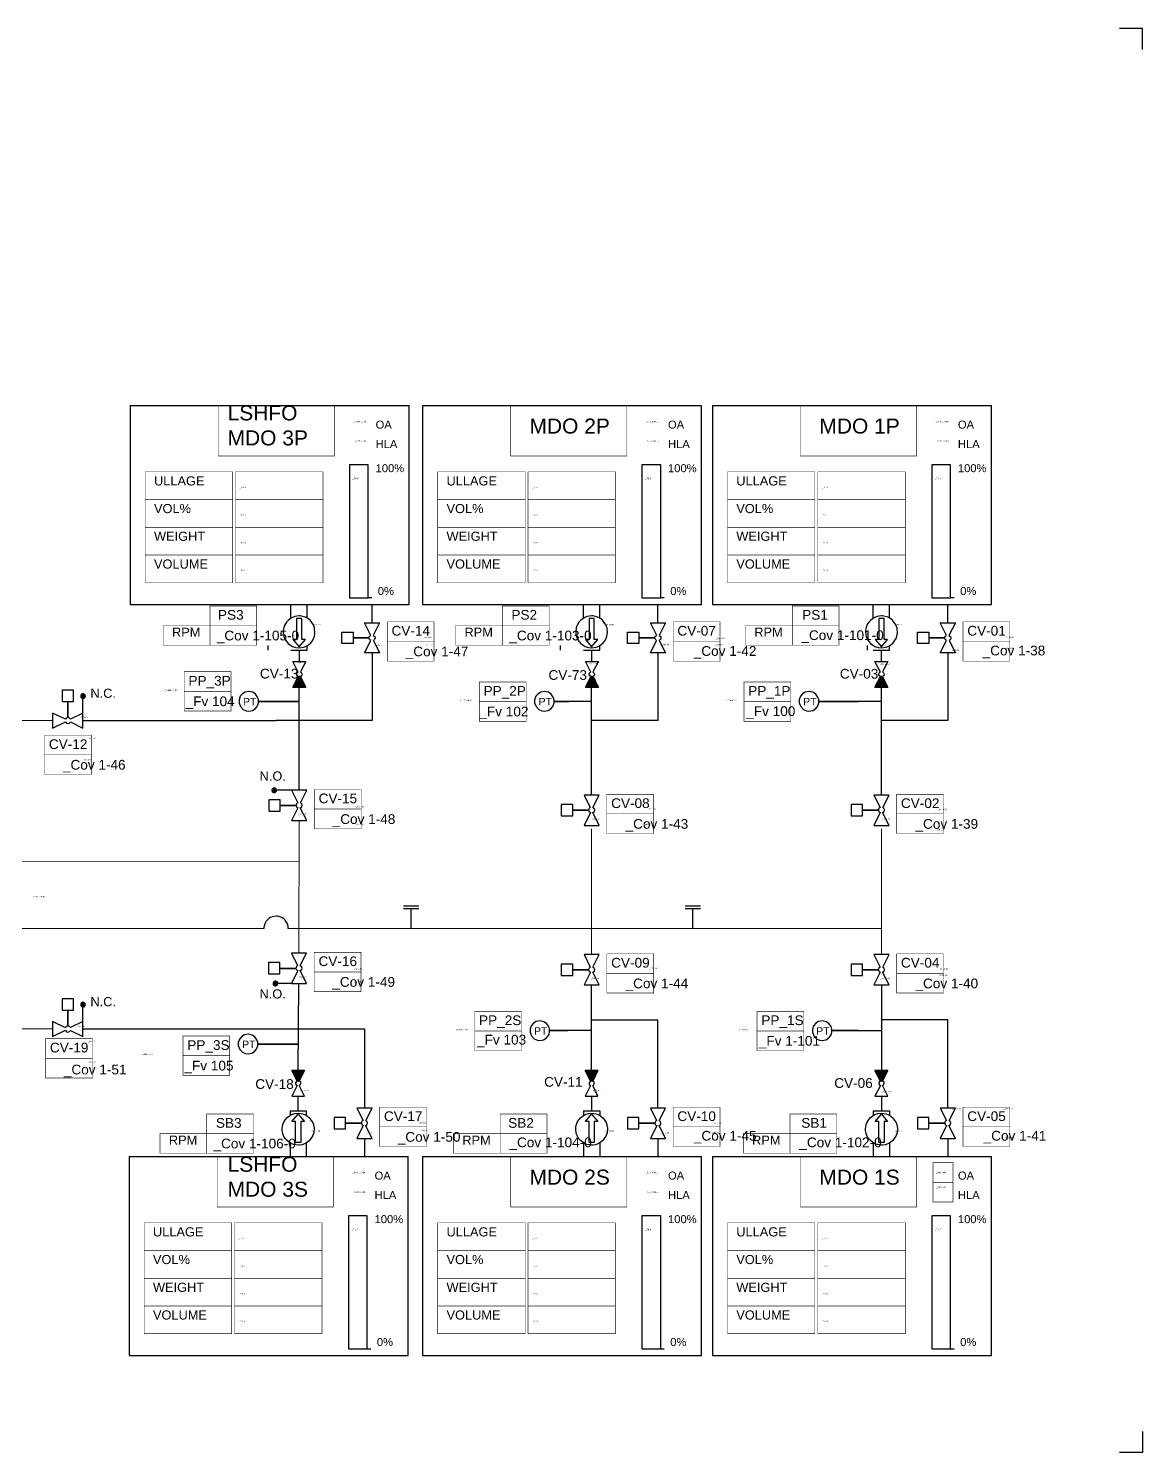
# Model space of a CAD drawing. Header units: millimetres. Extents: x 3560 to 26675, y 33959 to 46412.
# Drawn here: x 16937 to 26675, y 33959 to 46412 of the extents above; entities that cross this region are included whole.
import ezdxf
from ezdxf.enums import TextEntityAlignment as Align

# ---------------------------------------------------------------- set-up
doc = ezdxf.new("R2010")
doc.units = ezdxf.units.MM
for name, color, linetype in [('Alarm text', 1, 'Continuous'), ('Ballast', 80, 'Continuous'), ('Bar graph', 200, 'Continuous'), ('Control valve', 11, 'Continuous'), ('Free values', 80, 'Continuous'), ('Graph', 100, 'Continuous'), ('level alarm', 255, 'Continuous'), ('LSHFO lines', 50, 'Continuous'), ('MDO lines', 200, 'Continuous'), ('Object fields', 21, 'Continuous'), ('Objects not controlled', 40, 'Continuous'), ('Pump text', 90, 'Continuous'), ('Pumps', 130, 'Continuous'), ('TEKST', 7, 'Continuous'), ('Typical valve position', 1, 'Continuous')]:
    doc.layers.add(name, color=color, linetype=linetype)
doc.layers.add('Pressure transmitters', color=30, linetype='Continuous', lineweight=25, plot=False)
doc.styles.add('Arial', font='arial.ttf', dxfattribs={"height": 50})
doc.styles.get("Standard").update_dxf_attribs({"font": 'arial.ttf'})

msp = doc.modelspace()

# ---------------------------------------------------------------- hatches: boundary and pattern name
at = {"layer": 'Objects not controlled'}
h = msp.add_hatch(dxfattribs=at)
h.set_pattern_fill('ANSI31', color=256, scale=36.0525, angle=-270)
h.set_pattern_definition([(135, (16071.1453, 32868.153), (-3.186621, -3.186621), [])])
h.paths.add_polyline_path([(19361, 40652), (19315, 40745), (19295, 40745), (19248, 40652)])
h = msp.add_hatch(dxfattribs=at)
h.set_pattern_fill('ANSI31', color=256, scale=36.0525, angle=-270)
h.set_pattern_definition([(135, (18627.8857, 32868.153), (-3.186621, -3.186621), [])])
h.paths.add_polyline_path([(21918, 40652), (21871, 40745), (21851, 40745), (21805, 40652)])
h = msp.add_hatch(dxfattribs=at)
h.set_pattern_fill('ANSI31', color=256, scale=36.0525, angle=-270)
h.set_pattern_definition([(135, (21159.3057, 32868.153), (-3.186621, -3.186621), [])])
h.paths.add_polyline_path([(24449, 40652), (24403, 40745), (24383, 40745), (24336, 40652)])
h = msp.add_hatch(dxfattribs=at)
h.set_pattern_fill('ANSI31', color=256, scale=36.0525, angle=-270)
h.set_pattern_definition([(135, (16060.517, 25942.0678), (-3.1866209, -3.1866209), [])])
h.paths.add_polyline_path([(19238, 37300), (19284, 37208), (19304, 37208), (19350, 37300)])
h = msp.add_hatch(dxfattribs=at)
h.set_pattern_fill('ANSI31', color=256, scale=36.0525, angle=-270)
h.set_pattern_definition([(135, (18625.7085, 25942.0678), (-3.1866209, -3.1866209), [])])
h.paths.add_polyline_path([(21803, 37300), (21849, 37208), (21869, 37208), (21915, 37300)])
h = msp.add_hatch(dxfattribs=at)
h.set_pattern_fill('ANSI31', color=256, scale=36.0525, angle=-270)
h.set_pattern_definition([(135, (21159.3057, 25942.0678), (-3.1866209, -3.1866209), [])])
h.paths.add_polyline_path([(24336, 37300), (24383, 37208), (24403, 37208), (24449, 37300)])
at = {"layer": 'Typical valve position'}
h = msp.add_hatch(dxfattribs=at)
h.set_pattern_fill('ANSI31', color=256, scale=3, angle=450)
h.set_pattern_definition([(135, (57308.4, 27154.368), (-6.735192, -6.735192), [])])
h.paths.add_polyline_path([(17413, 40553), (17417, 40553), (17423, 40555), (17427, 40558), (17432, 40564), (17433, 40569), (17434, 40575), (17432, 40582), (17430, 40585), (17427, 40588), (17424, 40591), (17421, 40593), (17416, 40594), (17410, 40593), (17406, 40592), (17401, 40590), (17398, 40587), (17396, 40584), (17394, 40579), (17393, 40575), (17393, 40571), (17393, 40568), (17395, 40564), (17397, 40561), (17399, 40558), (17402, 40556), (17405, 40554), (17409, 40553), (17411, 40553)])
h = msp.add_hatch(dxfattribs=at)
h.set_pattern_fill('ANSI31', color=256, scale=3, angle=180)
h.set_pattern_definition([(225, (32503.725, 79645.253), (6.735192, -6.735192), [])])
h.paths.add_polyline_path([(19066, 39757), (19064, 39753), (19065, 39746), (19066, 39743), (19069, 39738), (19071, 39735), (19074, 39733), (19079, 39731), (19083, 39730), (19087, 39730), (19090, 39730), (19094, 39732), (19097, 39734), (19100, 39736), (19102, 39739), (19104, 39742), (19105, 39746), (19105, 39748), (19105, 39750), (19105, 39754), (19103, 39760), (19100, 39764), (19094, 39768), (19089, 39770), (19083, 39771), (19076, 39769), (19073, 39767), (19070, 39764), (19068, 39761)])
h = msp.add_hatch(dxfattribs=at)
h.set_pattern_fill('ANSI31', color=256, scale=3, angle=180)
h.set_pattern_definition([(225, (32513.849, 77956.022), (6.735192, -6.735192), [])])
h.paths.add_polyline_path([(19076, 38068), (19075, 38064), (19075, 38057), (19076, 38053), (19079, 38048), (19081, 38046), (19084, 38043), (19089, 38041), (19094, 38041), (19097, 38041), (19100, 38041), (19104, 38043), (19107, 38045), (19110, 38047), (19112, 38050), (19114, 38053), (19115, 38057), (19115, 38059), (19115, 38061), (19115, 38065), (19113, 38071), (19110, 38075), (19105, 38079), (19099, 38081), (19093, 38081), (19086, 38079), (19083, 38078), (19080, 38075), (19078, 38072)])
h = msp.add_hatch(dxfattribs=at)
h.set_pattern_fill('ANSI31', color=256, scale=3, angle=450)
h.set_pattern_definition([(135, (57308.4, 24457.211), (-6.735192, -6.735192), [])])
h.paths.add_polyline_path([(17413, 37856), (17417, 37856), (17423, 37858), (17427, 37861), (17432, 37867), (17433, 37872), (17434, 37878), (17432, 37885), (17430, 37888), (17427, 37891), (17424, 37893), (17421, 37895), (17416, 37897), (17410, 37896), (17406, 37895), (17401, 37892), (17398, 37890), (17396, 37887), (17394, 37882), (17393, 37878), (17393, 37874), (17393, 37871), (17395, 37867), (17397, 37864), (17399, 37861), (17402, 37859), (17405, 37857), (17409, 37856), (17411, 37856)])

# ---------------------------------------------------------------- linework, layer by layer
at = {"layer": 'Bar graph'}
for points in [[(19906, 41435), (19938, 41435)], [(22463, 41435), (22494, 41435)], [(24997, 41435), (25028, 41435)], [(19898, 34867), (19929, 34867)], [(22463, 34867), (22494, 34867)], [(24997, 34867), (25028, 34867)]]:
    msp.add_lwpolyline(points, dxfattribs=at)
at = {"layer": 'Control valve'}
for points in [[(20006, 40951), (19874, 40951), (19928, 41060), (19921, 41066), (19918, 41070), (19915, 41076), (19913, 41084), (19774, 41084), (19774, 41034), (19675, 41034), (19675, 41134), (19774, 41134), (19774, 41084), (19913, 41084), (19918, 41098), (19929, 41104), (19874, 41216), (20006, 41216), (19950, 41104), (19964, 41096), (19966, 41084), (19962, 41069), (19957, 41065), (19952, 41060)], [(22505, 40951), (22373, 40951), (22427, 41060), (22420, 41066), (22417, 41070), (22414, 41076), (22412, 41084), (22273, 41084), (22273, 41034), (22174, 41034), (22174, 41134), (22273, 41134), (22273, 41084), (22412, 41084), (22416, 41098), (22428, 41104), (22373, 41216), (22505, 41216), (22449, 41104), (22463, 41096), (22465, 41084), (22461, 41069), (22456, 41065), (22451, 41060)], [(25039, 40951), (24906, 40951), (24961, 41060), (24953, 41066), (24950, 41070), (24948, 41076), (24946, 41084), (24807, 41084), (24807, 41034), (24708, 41034), (24708, 41134), (24807, 41134), (24807, 41084), (24946, 41084), (24950, 41098), (24961, 41104), (24906, 41216), (25039, 41216), (24983, 41104), (24996, 41096), (24999, 41084), (24995, 41069), (24989, 41065), (24984, 41060)], [(17413, 40294), (17413, 40426), (17305, 40372), (17299, 40379), (17295, 40382), (17289, 40385), (17281, 40386), (17281, 40526), (17331, 40526), (17331, 40625), (17231, 40625), (17231, 40526), (17281, 40526), (17281, 40386), (17267, 40382), (17261, 40371), (17148, 40426), (17148, 40294), (17261, 40350), (17269, 40336), (17281, 40333), (17295, 40338), (17300, 40343), (17305, 40348)], [(19369, 39750), (19236, 39750), (19291, 39641), (19283, 39636), (19280, 39632), (19278, 39626), (19276, 39618), (19137, 39618), (19137, 39667), (19037, 39667), (19037, 39568), (19137, 39568), (19137, 39618), (19276, 39618), (19280, 39604), (19291, 39598), (19236, 39485), (19369, 39485), (19313, 39598), (19326, 39606), (19329, 39618), (19325, 39632), (19319, 39637), (19314, 39641)], [(21925, 39708), (21793, 39708), (21847, 39599), (21840, 39594), (21837, 39590), (21834, 39584), (21833, 39576), (21694, 39576), (21694, 39625), (21594, 39625), (21594, 39526), (21694, 39526), (21694, 39576), (21833, 39576), (21837, 39561), (21848, 39556), (21793, 39443), (21925, 39443), (21869, 39555), (21883, 39564), (21886, 39576), (21881, 39590), (21876, 39595), (21871, 39599)], [(24459, 39708), (24326, 39708), (24381, 39599), (24373, 39594), (24370, 39590), (24368, 39584), (24366, 39576), (24227, 39576), (24227, 39625), (24128, 39625), (24128, 39526), (24227, 39526), (24227, 39576), (24366, 39576), (24370, 39561), (24381, 39556), (24326, 39443), (24459, 39443), (24403, 39555), (24416, 39564), (24419, 39576), (24415, 39590), (24410, 39595), (24405, 39599)], [(19367, 38326), (19235, 38326), (19289, 38217), (19282, 38212), (19279, 38208), (19276, 38202), (19275, 38193), (19135, 38193), (19135, 38243), (19036, 38243), (19036, 38144), (19135, 38144), (19135, 38193), (19275, 38193), (19279, 38179), (19290, 38174), (19235, 38061), (19367, 38061), (19311, 38173), (19325, 38182), (19328, 38193), (19323, 38208), (19318, 38213), (19313, 38217)], [(21925, 38313), (21793, 38313), (21847, 38204), (21840, 38199), (21837, 38195), (21834, 38189), (21833, 38181), (21694, 38181), (21694, 38230), (21594, 38230), (21594, 38131), (21694, 38131), (21694, 38181), (21833, 38181), (21837, 38167), (21848, 38161), (21793, 38048), (21925, 38048), (21869, 38160), (21883, 38169), (21886, 38181), (21881, 38195), (21876, 38200), (21871, 38204)], [(24459, 38313), (24326, 38313), (24381, 38204), (24373, 38199), (24370, 38195), (24368, 38189), (24366, 38181), (24227, 38181), (24227, 38230), (24128, 38230), (24128, 38131), (24227, 38131), (24227, 38181), (24366, 38181), (24370, 38167), (24381, 38161), (24326, 38048), (24459, 38048), (24403, 38160), (24416, 38169), (24419, 38181), (24415, 38195), (24410, 38200), (24405, 38204)], [(17413, 37597), (17413, 37729), (17305, 37675), (17299, 37682), (17295, 37685), (17289, 37688), (17281, 37689), (17281, 37828), (17331, 37828), (17331, 37928), (17231, 37928), (17231, 37828), (17281, 37828), (17281, 37689), (17267, 37685), (17261, 37674), (17148, 37729), (17148, 37597), (17261, 37653), (17269, 37639), (17281, 37636), (17295, 37641), (17300, 37646), (17305, 37651)], [(19940, 36971), (19807, 36971), (19862, 36862), (19854, 36857), (19851, 36853), (19849, 36847), (19847, 36839), (19708, 36839), (19708, 36888), (19609, 36888), (19609, 36789), (19708, 36789), (19708, 36839), (19847, 36839), (19851, 36825), (19862, 36819), (19807, 36706), (19940, 36706), (19884, 36819), (19897, 36827), (19900, 36839), (19896, 36853), (19891, 36858), (19886, 36862)], [(22505, 36971), (22373, 36971), (22427, 36862), (22420, 36857), (22417, 36853), (22414, 36847), (22412, 36839), (22273, 36839), (22273, 36888), (22174, 36888), (22174, 36789), (22273, 36789), (22273, 36839), (22412, 36839), (22416, 36825), (22428, 36819), (22373, 36706), (22505, 36706), (22449, 36819), (22463, 36827), (22465, 36839), (22461, 36853), (22456, 36858), (22451, 36862)], [(25039, 36971), (24906, 36971), (24961, 36862), (24953, 36857), (24950, 36853), (24948, 36847), (24946, 36839), (24807, 36839), (24807, 36888), (24708, 36888), (24708, 36789), (24807, 36789), (24807, 36839), (24946, 36839), (24950, 36825), (24961, 36819), (24906, 36706), (25039, 36706), (24983, 36819), (24996, 36827), (24999, 36839), (24995, 36853), (24989, 36858), (24984, 36862)]]:
    msp.add_lwpolyline(points, close=True, dxfattribs=at)
at = {"layer": 'Defpoints'}
for points in [[(26675, 46228), (26675, 46412), (26474, 46412)], [(26675, 34143), (26675, 33959), (26474, 33959)]]:
    msp.add_lwpolyline(points, dxfattribs=at)
at = {"layer": 'Graph'}
for points in [[(19742, 41434), (19906, 41434), (19906, 42595), (19742, 42595)], [(22298, 41434), (22463, 41434), (22463, 42595), (22298, 42595)], [(24832, 41434), (24997, 41434), (24997, 42595), (24832, 42595)], [(19733, 34867), (19898, 34867), (19898, 36028), (19733, 36028)], [(22298, 34867), (22463, 34867), (22463, 36028), (22298, 36028)], [(24832, 34867), (24997, 34867), (24997, 36028), (24832, 36028)]]:
    msp.add_lwpolyline(points, close=True, dxfattribs=at)
at = {"layer": 'LSHFO lines'}
for points in [[(19305, 40877), (19305, 40975)], [(21861, 40877), (21861, 40975)], [(24393, 40877), (24393, 40975)], [(21859, 37075), (21859, 36947)], [(24393, 37075), (24393, 36947)], [(22439, 36706), (22439, 36549)], [(24972, 36706), (24972, 36549)]]:
    msp.add_lwpolyline(points, dxfattribs=at)
at = {"layer": 'LSHFO lines', "linetype": 'Continuous', "lineweight": 20}
for points in [[(19302, 39485), (19301, 38326)], [(16106, 39131), (19302, 39127)]]:
    msp.add_lwpolyline(points, dxfattribs=at)
at = {"layer": 'MDO lines'}
for points in [[(19940, 41216), (19940, 41374)], [(22439, 41216), (22439, 41374)], [(24972, 41216), (24972, 41374)], [(19940, 40951), (19940, 40360), (19102, 40360)], [(22439, 40951), (22439, 40360), (21859, 40360)], [(24972, 40951), (24972, 40360), (24393, 40360)], [(19302, 39750), (19302, 40652)], [(21859, 39708), (21859, 40652)], [(24393, 39708), (24393, 40652)], [(17413, 40360), (19102, 40360)], [(20214, 38740), (20349, 38740)], [(22678, 38740), (22812, 38740)], [(19208, 38542), (19207, 38561), (19198, 38589), (19180, 38615), (19170, 38625), (19151, 38638), (19125, 38647), (19110, 38649), (19101, 38650), (19081, 38648), (19066, 38644), (19052, 38638), (19037, 38628), (19014, 38605), (19005, 38589), (18999, 38574), (18996, 38563), (18995, 38554), (18994, 38543)], [(20214, 38718), (20349, 38718)], [(20281, 38542), (20281, 38718)], [(22678, 38718), (22812, 38718)], [(22745, 38542), (22745, 38718)], [(19294, 37300), (19301, 38061)], [(21859, 37300), (21859, 38048)], [(24393, 38048), (24393, 37300)], [(22439, 36971), (22439, 37740), (21859, 37740)], [(24972, 36971), (24972, 37744), (24393, 37744)], [(17413, 37663), (19874, 37663), (19874, 36971)], [(19294, 36947), (19294, 37075)], [(19874, 36706), (19874, 36549)]]:
    msp.add_lwpolyline(points, dxfattribs=at)
at = {"layer": 'MDO lines', "linetype": 'Continuous', "lineweight": 20}
for points in [[(17148, 40360), (15999, 40360)], [(21859, 39414), (21859, 38313)], [(24393, 39414), (24393, 38313)], [(18994, 38542), (15999, 38542)], [(24393, 38542), (19208, 38542)], [(17148, 37663), (15999, 37663)]]:
    msp.add_lwpolyline(points, dxfattribs=at)
at = {"layer": 'Object fields'}
for points in [[(17825, 43116), (17825, 41374), (20264, 41374), (20264, 43116)], [(17825, 43116), (20264, 43116)], [(20382, 43116), (20382, 41374), (22821, 41374), (22821, 43116)], [(20382, 43116), (22821, 43116)], [(22916, 43116), (22916, 41374), (25355, 41374), (25355, 43116)], [(22916, 43116), (25355, 43116)], [(17817, 36549), (17817, 34807), (20256, 34807), (20256, 36549)], [(17817, 36549), (20256, 36549)], [(20382, 36549), (20382, 34807), (22821, 34807), (22821, 36549)], [(20382, 36549), (22821, 36549)], [(22916, 36549), (22916, 34807), (25355, 34807), (25355, 36549)], [(22916, 36549), (25355, 36549)]]:
    msp.add_lwpolyline(points, dxfattribs=at)
at = {"layer": 'Object fields', "const_width": 4.38}
for points in [[(19610, 43116), (18595, 43116), (18595, 42674), (19610, 42674), (19610, 43116)], [(22167, 43116), (21151, 43116), (21151, 42674), (22167, 42674), (22167, 43116)], [(24701, 43116), (23685, 43116), (23685, 42674), (24701, 42674), (24701, 43116)], [(18721, 42535), (17956, 42535), (17956, 42292), (18721, 42292), (18721, 42535)], [(19511, 42535), (18746, 42535), (18746, 42292), (19511, 42292), (19511, 42535)], [(21278, 42535), (20513, 42535), (20513, 42292), (21278, 42292), (21278, 42535)], [(22067, 42535), (21303, 42535), (21303, 42292), (22067, 42292), (22067, 42535)], [(23811, 42535), (23047, 42535), (23047, 42292), (23811, 42292), (23811, 42535)], [(24601, 42535), (23836, 42535), (23836, 42292), (24601, 42292), (24601, 42535)], [(18721, 42292), (17956, 42292), (17956, 42050), (18721, 42050), (18721, 42292)], [(19511, 42292), (18746, 42292), (18746, 42050), (19511, 42050), (19511, 42292)], [(21278, 42292), (20513, 42292), (20513, 42050), (21278, 42050), (21278, 42292)], [(22067, 42292), (21303, 42292), (21303, 42050), (22067, 42050), (22067, 42292)], [(23811, 42292), (23047, 42292), (23047, 42050), (23811, 42050), (23811, 42292)], [(24601, 42292), (23836, 42292), (23836, 42050), (24601, 42050), (24601, 42292)], [(18721, 42050), (17956, 42050), (17956, 41808), (18721, 41808), (18721, 42050)], [(19511, 42050), (18746, 42050), (18746, 41808), (19511, 41808), (19511, 42050)], [(21278, 42050), (20513, 42050), (20513, 41808), (21278, 41808), (21278, 42050)], [(22067, 42050), (21303, 42050), (21303, 41808), (22067, 41808), (22067, 42050)], [(23811, 42050), (23047, 42050), (23047, 41808), (23811, 41808), (23811, 42050)], [(24601, 42050), (23836, 42050), (23836, 41808), (24601, 41808), (24601, 42050)], [(18721, 41808), (17956, 41808), (17956, 41565), (18721, 41565), (18721, 41808)], [(19511, 41808), (18746, 41808), (18746, 41565), (19511, 41565), (19511, 41808)], [(21278, 41808), (20513, 41808), (20513, 41565), (21278, 41565), (21278, 41808)], [(22067, 41808), (21303, 41808), (21303, 41565), (22067, 41565), (22067, 41808)], [(23811, 41808), (23047, 41808), (23047, 41565), (23811, 41565), (23811, 41808)], [(24601, 41808), (23836, 41808), (23836, 41565), (24601, 41565), (24601, 41808)], [(18932, 41362), (18523, 41362), (18523, 41191), (18932, 41191), (18932, 41362)], [(21488, 41362), (21079, 41362), (21079, 41191), (21488, 41191), (21488, 41362)], [(24022, 41362), (23613, 41362), (23613, 41191), (24022, 41191), (24022, 41362)], [(20482, 41224), (20073, 41224), (20073, 41052), (20482, 41052), (20482, 41224)], [(22981, 41224), (22572, 41224), (22572, 41052), (22981, 41052), (22981, 41224)], [(25515, 41224), (25106, 41224), (25106, 41052), (25515, 41052), (25515, 41224)], [(18523, 41191), (18114, 41191), (18114, 41019), (18523, 41019), (18523, 41191)], [(18932, 41191), (18523, 41191), (18523, 41019), (18932, 41019), (18932, 41191)], [(21079, 41191), (20670, 41191), (20670, 41019), (21079, 41019), (21079, 41191)], [(21488, 41191), (21079, 41191), (21079, 41019), (21488, 41019), (21488, 41191)], [(23613, 41191), (23204, 41191), (23204, 41019), (23613, 41019), (23613, 41191)], [(24022, 41191), (23613, 41191), (23613, 41019), (24022, 41019), (24022, 41191)], [(20482, 41052), (20073, 41052), (20073, 40880), (20482, 40880), (20482, 41052)], [(22981, 41052), (22572, 41052), (22572, 40880), (22981, 40880), (22981, 41052)], [(25515, 41052), (25106, 41052), (25106, 40880), (25515, 40880), (25515, 41052)], [(18707, 40787), (18298, 40787), (18298, 40615), (18707, 40615), (18707, 40787)], [(18707, 40615), (18298, 40615), (18298, 40444), (18707, 40444), (18707, 40615)], [(21287, 40698), (20878, 40698), (20878, 40526), (21287, 40526), (21287, 40698)], [(23600, 40698), (23191, 40698), (23191, 40526), (23600, 40526), (23600, 40698)], [(21287, 40526), (20878, 40526), (20878, 40354), (21287, 40354), (21287, 40526)], [(23600, 40526), (23191, 40526), (23191, 40354), (23600, 40354), (23600, 40526)], [(17486, 40232), (17077, 40232), (17077, 40060), (17486, 40060), (17486, 40232)], [(17486, 40060), (17077, 40060), (17077, 39889), (17486, 39889), (17486, 40060)], [(19845, 39757), (19435, 39757), (19435, 39586), (19845, 39586), (19845, 39757)], [(22401, 39715), (21992, 39715), (21992, 39544), (22401, 39544), (22401, 39715)], [(24935, 39715), (24526, 39715), (24526, 39544), (24935, 39544), (24935, 39715)], [(19845, 39586), (19435, 39586), (19435, 39414), (19845, 39414), (19845, 39586)], [(22401, 39544), (21992, 39544), (21992, 39372), (22401, 39372), (22401, 39544)], [(24935, 39544), (24526, 39544), (24526, 39372), (24935, 39372), (24935, 39544)], [(19843, 38333), (19434, 38333), (19434, 38162), (19843, 38162), (19843, 38333)], [(22401, 38320), (21992, 38320), (21992, 38149), (22401, 38149), (22401, 38320)], [(24935, 38320), (24526, 38320), (24526, 38149), (24935, 38149), (24935, 38320)], [(19843, 38162), (19434, 38162), (19434, 37990), (19843, 37990), (19843, 38162)], [(22401, 38149), (21992, 38149), (21992, 37977), (22401, 37977), (22401, 38149)], [(24935, 38149), (24526, 38149), (24526, 37977), (24935, 37977), (24935, 38149)], [(21247, 37818), (20838, 37818), (20838, 37646), (21247, 37646), (21247, 37818)], [(23714, 37818), (23305, 37818), (23305, 37646), (23714, 37646), (23714, 37818)], [(21247, 37646), (20838, 37646), (20838, 37475), (21247, 37475), (21247, 37646)], [(23714, 37646), (23305, 37646), (23305, 37475), (23714, 37475), (23714, 37646)], [(17496, 37579), (17087, 37579), (17087, 37407), (17496, 37407), (17496, 37579)], [(18696, 37601), (18287, 37601), (18287, 37429), (18696, 37429), (18696, 37601)], [(17496, 37407), (17087, 37407), (17087, 37235), (17496, 37235), (17496, 37407)], [(18696, 37429), (18287, 37429), (18287, 37258), (18696, 37258), (18696, 37429)], [(18904, 36920), (18495, 36920), (18495, 36748), (18904, 36748), (18904, 36920)], [(20416, 36979), (20007, 36979), (20007, 36807), (20416, 36807), (20416, 36979)], [(21469, 36920), (21060, 36920), (21060, 36748), (21469, 36748), (21469, 36920)], [(22981, 36979), (22572, 36979), (22572, 36807), (22981, 36807), (22981, 36979)], [(24003, 36920), (23594, 36920), (23594, 36748), (24003, 36748), (24003, 36920)], [(25515, 36979), (25106, 36979), (25106, 36807), (25515, 36807), (25515, 36979)], [(18495, 36748), (18086, 36748), (18086, 36577), (18495, 36577), (18495, 36748)], [(18904, 36748), (18495, 36748), (18495, 36577), (18904, 36577), (18904, 36748)], [(20416, 36807), (20007, 36807), (20007, 36635), (20416, 36635), (20416, 36807)], [(21060, 36748), (20651, 36748), (20651, 36577), (21060, 36577), (21060, 36748)], [(21469, 36748), (21060, 36748), (21060, 36577), (21469, 36577), (21469, 36748)], [(22981, 36807), (22572, 36807), (22572, 36635), (22981, 36635), (22981, 36807)], [(23594, 36748), (23185, 36748), (23185, 36577), (23594, 36577), (23594, 36748)], [(24003, 36748), (23594, 36748), (23594, 36577), (24003, 36577), (24003, 36748)], [(25515, 36807), (25106, 36807), (25106, 36635), (25515, 36635), (25515, 36807)], [(19602, 36549), (18586, 36549), (18586, 36107), (19602, 36107), (19602, 36549)], [(22167, 36549), (21151, 36549), (21151, 36107), (22167, 36107), (22167, 36549)], [(24701, 36549), (23685, 36549), (23685, 36107), (24701, 36107), (24701, 36549)], [(18713, 35968), (17948, 35968), (17948, 35725), (18713, 35725), (18713, 35968)], [(19502, 35968), (18737, 35968), (18737, 35725), (19502, 35725), (19502, 35968)], [(21278, 35968), (20513, 35968), (20513, 35725), (21278, 35725), (21278, 35968)], [(22067, 35968), (21303, 35968), (21303, 35725), (22067, 35725), (22067, 35968)], [(23811, 35968), (23047, 35968), (23047, 35725), (23811, 35725), (23811, 35968)], [(24601, 35968), (23836, 35968), (23836, 35725), (24601, 35725), (24601, 35968)], [(18713, 35725), (17948, 35725), (17948, 35483), (18713, 35483), (18713, 35725)], [(19502, 35725), (18737, 35725), (18737, 35483), (19502, 35483), (19502, 35725)], [(21278, 35725), (20513, 35725), (20513, 35483), (21278, 35483), (21278, 35725)], [(22067, 35725), (21303, 35725), (21303, 35483), (22067, 35483), (22067, 35725)], [(23811, 35725), (23047, 35725), (23047, 35483), (23811, 35483), (23811, 35725)], [(24601, 35725), (23836, 35725), (23836, 35483), (24601, 35483), (24601, 35725)], [(18713, 35483), (17948, 35483), (17948, 35241), (18713, 35241), (18713, 35483)], [(19502, 35483), (18737, 35483), (18737, 35241), (19502, 35241), (19502, 35483)], [(21278, 35483), (20513, 35483), (20513, 35241), (21278, 35241), (21278, 35483)], [(22067, 35483), (21303, 35483), (21303, 35241), (22067, 35241), (22067, 35483)], [(23811, 35483), (23047, 35483), (23047, 35241), (23811, 35241), (23811, 35483)], [(24601, 35483), (23836, 35483), (23836, 35241), (24601, 35241), (24601, 35483)], [(18713, 35241), (17948, 35241), (17948, 34998), (18713, 34998), (18713, 35241)], [(19502, 35241), (18737, 35241), (18737, 34998), (19502, 34998), (19502, 35241)], [(21278, 35241), (20513, 35241), (20513, 34998), (21278, 34998), (21278, 35241)], [(22067, 35241), (21303, 35241), (21303, 34998), (22067, 34998), (22067, 35241)], [(23811, 35241), (23047, 35241), (23047, 34998), (23811, 34998), (23811, 35241)], [(24601, 35241), (23836, 35241), (23836, 34998), (24601, 34998), (24601, 35241)]]:
    msp.add_lwpolyline(points, dxfattribs=at)
for points in [[(25018, 36494), (24843, 36494), (24843, 36323), (25018, 36323), (25018, 36494)], [(25018, 36322), (24843, 36322), (24843, 36150), (25018, 36150), (25018, 36322)]]:
    msp.add_lwpolyline(points, close=True, dxfattribs=at)
at = {"layer": 'Objects not controlled'}
for points in [[(19361, 40652), (19248, 40652), (19295, 40745), (19288, 40750), (19283, 40760), (19283, 40770), (19287, 40779), (19295, 40783), (19248, 40877), (19361, 40877), (19315, 40785), (19318, 40783), (19323, 40776), (19327, 40765), (19327, 40756), (19319, 40748), (19315, 40745), (19320, 40733), (19329, 40716), (19338, 40698), (19361, 40652)], [(21918, 40652), (21805, 40652), (21851, 40745), (21845, 40750), (21839, 40760), (21839, 40770), (21844, 40779), (21852, 40783), (21805, 40877), (21918, 40877), (21871, 40785), (21874, 40783), (21880, 40776), (21884, 40765), (21884, 40756), (21876, 40748), (21871, 40745), (21877, 40733), (21886, 40716), (21894, 40698), (21918, 40652)], [(24449, 40652), (24336, 40652), (24383, 40745), (24377, 40750), (24371, 40760), (24371, 40770), (24375, 40779), (24384, 40783), (24336, 40877), (24449, 40877), (24403, 40785), (24406, 40783), (24411, 40776), (24415, 40765), (24415, 40756), (24407, 40748), (24403, 40745), (24409, 40733), (24417, 40716), (24426, 40698), (24449, 40652)], [(19315, 40745), (19295, 40745), (19248, 40652), (19361, 40652), (19315, 40745)], [(21871, 40745), (21851, 40745), (21805, 40652), (21918, 40652), (21871, 40745)], [(24403, 40745), (24383, 40745), (24336, 40652), (24449, 40652), (24403, 40745)], [(19350, 37300), (19238, 37300), (19284, 37208), (19278, 37202), (19272, 37193), (19272, 37182), (19276, 37174), (19285, 37169), (19238, 37075), (19350, 37075), (19304, 37168), (19307, 37170), (19313, 37176), (19316, 37188), (19316, 37197), (19308, 37204), (19304, 37208), (19310, 37219), (19318, 37237), (19327, 37254), (19350, 37300)], [(19304, 37208), (19284, 37208), (19238, 37300), (19350, 37300), (19304, 37208)], [(21915, 37300), (21803, 37300), (21849, 37208), (21843, 37202), (21837, 37193), (21837, 37182), (21842, 37174), (21850, 37169), (21803, 37075), (21915, 37075), (21869, 37168), (21872, 37170), (21878, 37176), (21882, 37188), (21882, 37197), (21874, 37204), (21869, 37208), (21875, 37219), (21884, 37237), (21892, 37254), (21915, 37300)], [(21869, 37208), (21849, 37208), (21803, 37300), (21915, 37300), (21869, 37208)], [(24449, 37300), (24336, 37300), (24383, 37208), (24377, 37202), (24371, 37193), (24371, 37182), (24375, 37174), (24384, 37169), (24336, 37075), (24449, 37075), (24403, 37168), (24406, 37170), (24411, 37176), (24415, 37188), (24415, 37197), (24407, 37204), (24403, 37208), (24409, 37219), (24417, 37237), (24426, 37254), (24449, 37300)], [(24403, 37208), (24383, 37208), (24336, 37300), (24449, 37300), (24403, 37208)]]:
    msp.add_lwpolyline(points, close=True, dxfattribs=at)
at = {"layer": 'Pressure transmitters'}
for points in [[(19302, 40528), (18948, 40528), (18947, 40542), (18940, 40565), (18922, 40590), (18897, 40607), (18862, 40614), (18830, 40608), (18807, 40594), (18788, 40572), (18777, 40541), (18777, 40515), (18790, 40482), (18813, 40458), (18841, 40445), (18862, 40442), (18895, 40449), (18919, 40463), (18936, 40484), (18943, 40499), (18947, 40515), (18948, 40528), (19296, 40528)], [(21859, 40528), (21532, 40528), (21531, 40542), (21524, 40565), (21506, 40590), (21481, 40607), (21446, 40614), (21414, 40608), (21391, 40594), (21372, 40572), (21361, 40541), (21361, 40515), (21374, 40482), (21397, 40458), (21425, 40445), (21446, 40442), (21479, 40449), (21503, 40463), (21520, 40484), (21527, 40499), (21531, 40515), (21532, 40528), (21659, 40528)], [(24393, 40528), (23845, 40528), (23844, 40542), (23837, 40565), (23819, 40590), (23794, 40607), (23759, 40614), (23727, 40608), (23704, 40594), (23685, 40572), (23674, 40541), (23674, 40515), (23687, 40482), (23710, 40458), (23738, 40445), (23759, 40442), (23792, 40449), (23816, 40463), (23833, 40484), (23840, 40499), (23844, 40515), (23845, 40528), (24193, 40528)], [(21859, 37649), (21492, 37649), (21491, 37662), (21484, 37685), (21466, 37710), (21441, 37727), (21406, 37735), (21374, 37728), (21351, 37715), (21332, 37692), (21321, 37661), (21321, 37635), (21334, 37603), (21357, 37578), (21385, 37565), (21406, 37563), (21439, 37569), (21463, 37584), (21480, 37604), (21487, 37619), (21491, 37635), (21492, 37649), (21652, 37649)], [(24193, 37649), (23960, 37649), (23959, 37662), (23952, 37685), (23934, 37710), (23908, 37727), (23874, 37735), (23842, 37728), (23819, 37715), (23800, 37692), (23789, 37661), (23789, 37635), (23801, 37603), (23825, 37578), (23852, 37565), (23874, 37563), (23906, 37569), (23930, 37584), (23948, 37604), (23955, 37619), (23959, 37635), (23960, 37649), (24393, 37649)], [(19296, 37531), (18942, 37531), (18941, 37545), (18934, 37567), (18916, 37593), (18891, 37610), (18856, 37617), (18824, 37611), (18801, 37597), (18782, 37575), (18771, 37544), (18771, 37518), (18783, 37485), (18807, 37461), (18834, 37448), (18856, 37445), (18889, 37452), (18912, 37466), (18930, 37487), (18937, 37502), (18941, 37518), (18942, 37531), (19289, 37531)]]:
    msp.add_lwpolyline(points, dxfattribs=at)
at = {"layer": 'Pumps'}
for points in [[(19031, 41374), (19174, 41374)], [(19231, 41255), (19231, 41374)], [(19231, 41374), (19374, 41374)], [(19374, 41256), (19374, 41374)], [(21588, 41374), (21730, 41374)], [(21788, 41255), (21788, 41374)], [(21788, 41374), (21930, 41374)], [(21930, 41256), (21930, 41374)], [(24121, 41374), (24264, 41374)], [(24321, 41255), (24321, 41374)], [(24321, 41374), (24464, 41374)], [(24464, 41256), (24464, 41374)], [(19280, 41253), (19280, 41068), (19248, 41068), (19302, 41005), (19357, 41068), (19325, 41068), (19325, 41253), (19280, 41253)], [(21837, 41253), (21837, 41068), (21805, 41068), (21859, 41005), (21914, 41068), (21882, 41068), (21882, 41253), (21837, 41253)], [(24370, 41253), (24370, 41068), (24338, 41068), (24393, 41005), (24447, 41068), (24415, 41068), (24415, 41253), (24370, 41253)], [(19031, 40975), (19031, 41017)], [(19231, 40975), (19374, 40975)], [(19374, 40975), (19374, 41017)], [(21588, 40975), (21588, 41017)], [(21788, 40975), (21930, 40975)], [(21930, 40975), (21930, 41017)], [(24271, 40975), (24271, 41017)], [(24321, 40975), (24464, 40975)], [(24464, 40975), (24464, 41017)], [(19223, 36947), (19223, 36906)], [(19223, 36947), (19365, 36947)], [(19271, 36670), (19271, 36855), (19239, 36855), (19294, 36918), (19349, 36855), (19317, 36855), (19317, 36670), (19271, 36670)], [(19365, 36947), (19365, 36906)], [(21788, 36947), (21788, 36906)], [(21788, 36947), (21930, 36947)], [(21837, 36670), (21837, 36855), (21805, 36855), (21859, 36918), (21914, 36855), (21882, 36855), (21882, 36670), (21837, 36670)], [(21930, 36947), (21930, 36906)], [(24321, 36947), (24321, 36906)], [(24321, 36947), (24464, 36947)], [(24370, 36670), (24370, 36855), (24338, 36855), (24393, 36918), (24447, 36855), (24415, 36855), (24415, 36670), (24370, 36670)], [(24464, 36947), (24464, 36906)], [(19223, 36668), (19223, 36549)], [(19365, 36667), (19365, 36549)], [(21788, 36668), (21788, 36549)], [(21930, 36667), (21930, 36549)], [(24321, 36668), (24321, 36549)], [(24464, 36667), (24464, 36549)], [(19023, 36549), (19165, 36549)], [(21588, 36549), (21730, 36549)], [(24121, 36549), (24264, 36549)]]:
    msp.add_lwpolyline(points, dxfattribs=at)
for points in [[(19302, 41275), (19283, 41274), (19264, 41270), (19244, 41262), (19224, 41251), (19206, 41236), (19191, 41220), (19182, 41206), (19175, 41192), (19169, 41175), (19166, 41163), (19163, 41146), (19163, 41136), (19165, 41113), (19169, 41095), (19180, 41069), (19192, 41051), (19207, 41035), (19228, 41019), (19245, 41009), (19274, 41000), (19302, 40997), (19341, 41002), (19366, 41012), (19384, 41023), (19404, 41041), (19418, 41058), (19429, 41079), (19437, 41099), (19441, 41127), (19438, 41167), (19428, 41197), (19399, 41237), (19376, 41255), (19358, 41264), (19335, 41271), (19313, 41275), (19302, 41275)], [(21859, 41275), (21840, 41274), (21820, 41270), (21801, 41262), (21781, 41251), (21762, 41236), (21748, 41220), (21739, 41206), (21732, 41192), (21725, 41175), (21723, 41163), (21720, 41146), (21720, 41136), (21722, 41113), (21726, 41095), (21737, 41069), (21749, 41051), (21764, 41035), (21784, 41019), (21802, 41009), (21831, 41000), (21859, 40997), (21898, 41002), (21922, 41012), (21941, 41023), (21961, 41041), (21975, 41058), (21986, 41079), (21993, 41099), (21998, 41127), (21995, 41167), (21984, 41197), (21955, 41237), (21932, 41255), (21914, 41264), (21892, 41271), (21870, 41275), (21859, 41275)], [(24393, 41275), (24374, 41274), (24354, 41270), (24334, 41262), (24314, 41251), (24296, 41236), (24282, 41220), (24272, 41206), (24265, 41192), (24259, 41175), (24256, 41163), (24254, 41146), (24253, 41136), (24255, 41113), (24260, 41095), (24271, 41069), (24282, 41051), (24297, 41035), (24318, 41019), (24336, 41009), (24365, 41000), (24393, 40997), (24432, 41002), (24456, 41012), (24474, 41023), (24495, 41041), (24508, 41058), (24520, 41079), (24527, 41099), (24532, 41127), (24529, 41167), (24518, 41197), (24489, 41237), (24466, 41255), (24448, 41264), (24426, 41271), (24403, 41275), (24393, 41275)], [(19294, 36647), (19275, 36649), (19255, 36653), (19235, 36660), (19216, 36672), (19197, 36687), (19183, 36703), (19173, 36717), (19166, 36731), (19160, 36748), (19157, 36760), (19155, 36777), (19154, 36787), (19157, 36810), (19161, 36828), (19172, 36854), (19183, 36871), (19198, 36888), (19219, 36904), (19237, 36914), (19266, 36923), (19294, 36926), (19333, 36920), (19357, 36911), (19375, 36900), (19396, 36882), (19409, 36864), (19421, 36844), (19428, 36824), (19433, 36796), (19430, 36756), (19419, 36726), (19390, 36686), (19367, 36668), (19349, 36659), (19327, 36651), (19304, 36648), (19294, 36647)], [(21859, 36647), (21840, 36649), (21820, 36653), (21801, 36660), (21781, 36672), (21762, 36687), (21748, 36703), (21739, 36717), (21732, 36731), (21725, 36748), (21723, 36760), (21720, 36777), (21720, 36787), (21722, 36810), (21726, 36828), (21737, 36854), (21749, 36871), (21764, 36888), (21784, 36904), (21802, 36914), (21831, 36923), (21859, 36926), (21898, 36920), (21922, 36911), (21941, 36900), (21961, 36882), (21975, 36864), (21986, 36844), (21993, 36824), (21998, 36796), (21995, 36756), (21984, 36726), (21955, 36686), (21932, 36668), (21914, 36659), (21892, 36651), (21870, 36648), (21859, 36647)], [(24393, 36647), (24374, 36649), (24354, 36653), (24334, 36660), (24314, 36672), (24296, 36687), (24282, 36703), (24272, 36717), (24265, 36731), (24259, 36748), (24256, 36760), (24254, 36777), (24253, 36787), (24255, 36810), (24260, 36828), (24271, 36854), (24282, 36871), (24297, 36888), (24318, 36904), (24336, 36914), (24365, 36923), (24393, 36926), (24432, 36920), (24456, 36911), (24474, 36900), (24495, 36882), (24508, 36864), (24520, 36844), (24527, 36824), (24532, 36796), (24529, 36756), (24518, 36726), (24489, 36686), (24466, 36668), (24448, 36659), (24426, 36651), (24403, 36648), (24393, 36647)]]:
    msp.add_lwpolyline(points, close=True, dxfattribs=at)
at = {"layer": 'Typical valve position'}
for points in [[(17413, 40553), (17417, 40553), (17423, 40555), (17427, 40558), (17432, 40564), (17433, 40569), (17434, 40575), (17432, 40582), (17430, 40585), (17427, 40588), (17424, 40591), (17421, 40593), (17416, 40594), (17410, 40593), (17406, 40592), (17401, 40590), (17398, 40587), (17396, 40584), (17394, 40579), (17393, 40575), (17393, 40571), (17393, 40568), (17395, 40564), (17397, 40561), (17399, 40558), (17402, 40556), (17405, 40554), (17409, 40553), (17411, 40553), (17413, 40553)], [(19105, 39750), (19105, 39754), (19103, 39760), (19100, 39764), (19094, 39768), (19089, 39770), (19083, 39771), (19076, 39769), (19073, 39767), (19070, 39764), (19068, 39761), (19066, 39757), (19064, 39753), (19065, 39746), (19066, 39743), (19069, 39738), (19071, 39735), (19074, 39733), (19079, 39731), (19083, 39730), (19087, 39730), (19090, 39730), (19094, 39732), (19097, 39734), (19100, 39736), (19102, 39739), (19104, 39742), (19105, 39746), (19105, 39748), (19105, 39750)], [(19115, 38061), (19115, 38065), (19113, 38071), (19110, 38075), (19105, 38079), (19099, 38081), (19093, 38081), (19086, 38079), (19083, 38078), (19080, 38075), (19078, 38072), (19076, 38068), (19075, 38064), (19075, 38057), (19076, 38053), (19079, 38048), (19081, 38046), (19084, 38043), (19089, 38041), (19094, 38041), (19097, 38041), (19100, 38041), (19104, 38043), (19107, 38045), (19110, 38047), (19112, 38050), (19114, 38053), (19115, 38057), (19115, 38059), (19115, 38061)], [(17413, 37856), (17417, 37856), (17423, 37858), (17427, 37861), (17432, 37867), (17433, 37872), (17434, 37878), (17432, 37885), (17430, 37888), (17427, 37891), (17424, 37893), (17421, 37895), (17416, 37897), (17410, 37896), (17406, 37895), (17401, 37892), (17398, 37890), (17396, 37887), (17394, 37882), (17393, 37878), (17393, 37874), (17393, 37871), (17395, 37867), (17397, 37864), (17399, 37861), (17402, 37859), (17405, 37857), (17409, 37856), (17411, 37856), (17413, 37856)]]:
    msp.add_lwpolyline(points, close=True, dxfattribs=at)
for points in [[(17413, 40426), (17413, 40553)], [(19236, 39750), (19105, 39750)], [(19235, 38061), (19115, 38061)], [(17413, 37729), (17413, 37856)]]:
    msp.add_lwpolyline(points, dxfattribs=at)

# ---------------------------------------------------------------- texts
at = {"layer": 'Alarm text', "char_height": 80, "attachment_point": 1}
for s, insert in [('N.C.', (17478, 40639)), ('N.O.', (18957, 39915)), ('N.O.', (18956, 38010)), ('N.C.', (17478, 37942))]:
    msp.add_mtext_dynamic_manual_height_columns(s, width=301.66, gutter_width=12.5, heights=[0], dxfattribs=dict(at, insert=insert))
at = {"layer": 'Ballast', "linetype": 'Continuous', "style": 'Arial'}
for s, height, p in [('_Cov 1-105-0', 85, (18583, 41061)), ('_Col 1-105', 12, (19411, 41192)), ('_Col 1-47', 12, (20387, 41082)), ('_Col 1-100', 12, (21968, 41192)), ('_Col 1-103', 12, (21968, 41192)), ('_Col 1-101', 12, (24501, 41192)), ('_Col 1-38', 12, (25476, 41082)), ('_Col 1-47', 12, (19952, 41012)), ('_Col 1-47', 12, (20400, 41015)), ('_Col 1-42', 12, (22464, 41019)), ('_Cov 1-42', 85, (22752, 40926)), ('_Col 1-42', 12, (22942, 41017)), ('_Col 1-42', 12, (22948, 41072)), ('_Col 1-38', 12, (24999, 40969)), ('_Cov 1-38', 85, (25277, 40930)), ('_Col 1-38', 12, (25474, 40985)), ('_Col 1-213', 12, (19286, 40860)), ('_Col 1-273', 12, (21833, 40851)), ('_Col 1-203', 12, (24382, 40850)), ('_Fv 104', 85, (18310, 40486)), ('_Fv 102', 85, (20878, 40397)), ('_Fv 100', 85, (23211, 40400)), ('_Col 1-46', 12, (17379, 40385)), ('_Col 1-46', 12, (17456, 40198)), ('_Cov 1-46', 85, (17238, 39931)), ('_Col 1-46', 12, (17415, 40013)), ('_Col 1-48', 12, (19799, 39600)), ('_Col 1-48', 12, (19295, 39536)), ('_Cov 1-48', 85, (19596, 39456)), ('_Col 1-43', 12, (21852, 39493)), ('_Cov 1-43', 85, (22156, 39414)), ('_Col 1-43', 12, (22349, 39580)), ('_Col 1-39', 13, (24386, 39493)), ('_Cov 1-39', 85, (24690, 39414)), ('_Col 1-39', 13, (24884, 39576)), ('_Col 1-48', 12, (19793, 39447)), ('_Col 1-43', 12, (22307, 39446)), ('_Col 1-39', 13, (24868, 39401)), ('_Col 1-49', 12, (19294, 38111)), ('_Cov 1-49', 85, (19593, 38032)), ('_Col 1-49', 12, (19778, 38181)), ('_Col 1-44', 12, (21852, 38099)), ('_Cov 1-44', 85, (22156, 38019)), ('_Col 1-44', 12, (22361, 38189)), ('_Col 1-40', 13, (24386, 38099)), ('_Cov 1-40', 85, (24690, 38019)), ('_Col 1-40', 13, (24891, 38127)), ('_Col 1-40', 13, (24893, 38182)), ('_Col 1-49', 12, (19779, 38069)), ('_Col 1-44', 12, (22343, 38071)), ('_Col 1-51', 12, (17360, 37681)), ('_Fv 103', 85, (20858, 37527)), ('_Col 1-51', 12, (17456, 37548)), ('_Fv 1-101', 85, (23321, 37517)), ('_Col 1-51', 12, (17456, 37369)), ('_Fv 105', 85, (18300, 37300)), ('_Cov 1-51', 85, (17246, 37266)), ('_Col 1-218', 12, (19306, 37117)), ('_Col 1-211', 12, (21861, 37117)), ('_Col 1-206', 12, (24397, 37108)), ('_Col 1-41', 13, (25010, 36959)), ('_Col 1-41', 13, (25462, 36959)), ('_Col 1-106', 12, (19403, 36765)), ('_Col 1-50', 10, (19883, 36749)), ('_Cov 1-50', 85, (20165, 36677)), ('_Col 1-50', 10, (20351, 36839)), ('_Col 1-50', 10, (20362, 36771)), ('_Col 1-104', 12, (21968, 36765)), ('_Col 1-45', 12, (22460, 36749)), ('_Cov 1-45', 85, (22753, 36687)), ('_Col 1-45', 12, (22901, 36751)), ('_Col 1-45', 12, (22920, 36832)), ('_Col 1-102', 12, (24501, 36765)), ('_Cov 1-41', 85, (25286, 36687)), ('_Col 1-41', 13, (25465, 36707))]:
    msp.add_text(s, height=height, dxfattribs=at).set_placement(p)
at = {"layer": 'Ballast', "linetype": 'Continuous', "width": 304.77, "attachment_point": 1, "style": 'Arial'}
for s, insert, char_height in [('PS3', (18593, 41327), 85), ('PS2', (21158, 41327), 85), ('PS1', (23700, 41327), 85), ('CV-14', (20110, 41188), 85), ('CV-07', (22609, 41188), 85), ('CV-01', (25143, 41188), 85), ('PP_3P', (18335, 40751), 85), ('CV-13', (18960, 40813), 85), ('CV-73', (21482, 40801), 85), ('CV-03', (24029, 40812), 85), ('PP_2P', (20915, 40662), 85), ('PP_1P', (23228, 40662), 85), ('PT', (18812, 40558), 65), ('PT', (21396, 40558), 65), ('PT', (23709, 40558), 65), ('CV-12', (17115, 40196), 85), ('CV-15', (19473, 39722), 85), ('CV-08', (22030, 39680), 85), ('CV-02', (24563, 39680), 85), ('CV-16', (19472, 38298), 85), ('CV-09', (22030, 38285), 85), ('CV-04', (24563, 38285), 85), ('PP_2S', (20875, 37782), 85), ('PP_1S', (23343, 37782), 85), ('PT', (21356, 37678), 65), ('PT', (23823, 37678), 65), ('CV-19', (17124, 37543), 85), ('PP_3S', (18325, 37565), 85), ('PT', (18805, 37561), 65), ('CV-11', (21444, 37243), 85), ('CV-06', (23980, 37233), 85), ('CV-18', (18919, 37224), 85), ('SB3', (18575, 36884), 85), ('CV-17', (20044, 36943), 85), ('SB2', (21130, 36884), 85), ('CV-10', (22609, 36943), 85), ('SB1', (23692, 36884), 85), ('CV-05', (25143, 36943), 85)]:
    msp.add_mtext(s, dxfattribs=dict(at, insert=insert, char_height=char_height))
at = {"layer": 'Bar graph', "linetype": 'Continuous', "style": 'Arial'}
for s, p in [('_Tb 5', (19769, 42476, 0)), ('_Tb 3', (22326, 42476, 0)), ('_Tb 1', (24860, 42476, 0)), ('_Tb 6', (19761, 35909, 0)), ('_Tb 4', (22326, 35909, 0)), ('_Tb 2', (24860, 35909, 0))]:
    msp.add_text(s, height=15, dxfattribs=at).set_placement(p, align=Align.MIDDLE_LEFT)
at = {"layer": 'Free values', "linetype": 'Continuous', "style": 'Arial'}
for s, p in [('_Tv 5-0', (18783, 42395, 0)), ('_Tv 3-0', (21340, 42395, 0)), ('_Tv 1-0', (23874, 42395, 0)), ('_Tv 5-1', (18783, 42152, 0)), ('_Tv 3-1', (21340, 42152, 0)), ('_Tv 1-1', (23874, 42152, 0)), ('_Tv 5-3', (18783, 41910, 0)), ('_Tv 3-3', (21340, 41910, 0)), ('_Tv 1-3', (23874, 41910, 0)), ('_Tv 5-4', (18783, 41668, 0)), ('_Tv 3-4', (21340, 41668, 0)), ('_Tv 1-4', (23874, 41668, 0)), ('_Tv 6-0', (18775, 35828, 0)), ('_Tv 4-0', (21340, 35828, 0)), ('_Tv 2-0', (23874, 35828, 0)), ('_Tv 6-1', (18775, 35585, 0)), ('_Tv 4-1', (21340, 35585, 0)), ('_Tv 2-1', (23874, 35585, 0)), ('_Tv 6-3', (18775, 35343, 0)), ('_Tv 4-3', (21340, 35343, 0)), ('_Tv 2-3', (23874, 35343, 0)), ('_Tv 6-4', (18775, 35101, 0)), ('_Tv 4-4', (21340, 35101, 0)), ('_Tv 2-4', (23874, 35101, 0))]:
    msp.add_text(s, height=11, dxfattribs=at).set_placement(p)
at = {"layer": 'level alarm', "linetype": 'Continuous', "style": 'Arial'}
for s, p in [('_Ta 305-10-10', (19777, 42975)), ('_Ta 303-10-10', (22334, 42975)), ('_Ta 301-10-10', (24868, 42975)), ('_Ta 205-10-10', (19777, 42805)), ('_Ta 203-10-10', (22334, 42805)), ('_Ta 201-10-10', (24868, 42805)), ('_Ta 104-10-10', (18122, 40626)), ('_Ta 102-10-10', (20702, 40537)), ('_Ta 100-10-10', (23016, 40537)), ('_Ta 125-10-10', (16969, 38820)), ('_Ta 103-10-10', (20663, 37657)), ('_Ta 101-10-10', (23130, 37657)), ('_Ta 105-10-10', (17912, 37442)), ('_Ta 306-10-10', (19769, 36408)), ('_Ta 304-10-10', (22334, 36408)), ('_Col 1- 400', (24868, 36408)), ('_Ta 206-10-10', (19769, 36238)), ('_Ta 204-10-10', (22334, 36238)), ('_Col 1- 401', (24874, 36280))]:
    msp.add_text(s, height=12, dxfattribs=at).set_placement(p, align=Align.MIDDLE_LEFT)
at = {"layer": 'Pump text', "linetype": 'Continuous', "style": 'Arial'}
for s, p in [('_Cov 1-103-0', (21140, 41061)), ('_Cov 1-101-0', (23693, 41064)), ('_Cov 1-47', (20234, 40922)), ('_Cov 1-106-0', (18554, 36619)), ('_Cov 1-104-0', (21141, 36629)), ('_Cov 1-102-0', (23675, 36629))]:
    msp.add_text(s, height=85, dxfattribs=at).set_placement(p)
at = {"layer": 'TEKST', "attachment_point": 1}
for s, width, insert, char_height in [('LSHFO\\PMDO 3P', 1041.98, (18677, 43116), 131.2), ('OA', 150, (19971, 42983), 70), ('MDO 2P', 808.84, (21316, 43001), 131.2), ('OA', 150, (22527, 42983), 70), ('MDO 1P', 808.84, (23850, 43001), 131.2), ('OA', 150, (25061, 42983), 70), ('HLA', 150, (19971, 42813), 70), ('HLA', 150, (22527, 42813), 70), ('HLA', 150, (25061, 42813), 70), ('100%', 150, (19971, 42602), 70), ('100%', 150, (22527, 42602), 70), ('100%', 150, (25061, 42602), 70), ('ULLAGE', 1005.08, (18034, 42496), 80), ('ULLAGE', 1005.08, (20591, 42496), 80), ('ULLAGE', 1005.08, (23124, 42496), 80), ('VOL%', 1005.08, (18034, 42254), 80), ('VOL%', 1005.08, (20591, 42254), 80), ('VOL%', 1005.08, (23124, 42254), 80), ('WEIGHT', 1005.08, (18034, 42012), 80), ('WEIGHT', 1005.08, (20591, 42012), 80), ('WEIGHT', 1005.08, (23124, 42012), 80), ('VOLUME', 1005.08, (18034, 41769), 80), ('VOLUME', 1005.08, (20591, 41769), 80), ('VOLUME', 1005.08, (23124, 41769), 80), ('0%', 150, (19990, 41528), 70), ('0%', 150, (22547, 41528), 70), ('0%', 150, (25081, 41528), 70), ('RPM', 1005.08, (18191, 41173), 80), ('RPM', 1005.08, (20748, 41173), 80), ('RPM', 1005.08, (23281, 41173), 80), ('RPM', 1005.08, (18164, 36731), 80), ('RPM', 1005.08, (20729, 36731), 80), ('RPM', 1005.08, (23262, 36731), 80), ('LSHFO\\PMDO 3S', 1041.98, (18677, 36546), 131.2), ('OA', 150, (19962, 36416), 70), ('MDO 2S', 808.84, (21316, 36433), 131.2), ('OA', 150, (22527, 36416), 70), ('MDO 1S', 808.84, (23850, 36433), 131.2), ('OA', 150, (25061, 36416), 70), ('HLA', 150, (19962, 36246), 70), ('HLA', 150, (22527, 36246), 70), ('HLA', 150, (25061, 36246), 70), ('100%', 150, (19962, 36035), 70), ('100%', 150, (22527, 36035), 70), ('100%', 150, (25061, 36035), 70), ('ULLAGE', 1005.08, (18025, 35929), 80), ('ULLAGE', 1005.08, (20591, 35929), 80), ('ULLAGE', 1005.08, (23124, 35929), 80), ('VOL%', 1005.08, (18025, 35687), 80), ('VOL%', 1005.08, (20591, 35687), 80), ('VOL%', 1005.08, (23124, 35687), 80), ('WEIGHT', 1005.08, (18025, 35444), 80), ('WEIGHT', 1005.08, (20591, 35444), 80), ('WEIGHT', 1005.08, (23124, 35444), 80), ('VOLUME', 1005.08, (18025, 35202), 80), ('VOLUME', 1005.08, (20591, 35202), 80), ('VOLUME', 1005.08, (23124, 35202), 80), ('0%', 150, (19982, 34961), 70), ('0%', 150, (22547, 34961), 70), ('0%', 150, (25081, 34961), 70)]:
    msp.add_mtext_dynamic_manual_height_columns(s, width=width, gutter_width=12.5, heights=[0], dxfattribs=dict(at, insert=insert, char_height=char_height))

doc.saveas('drawing.dxf')
